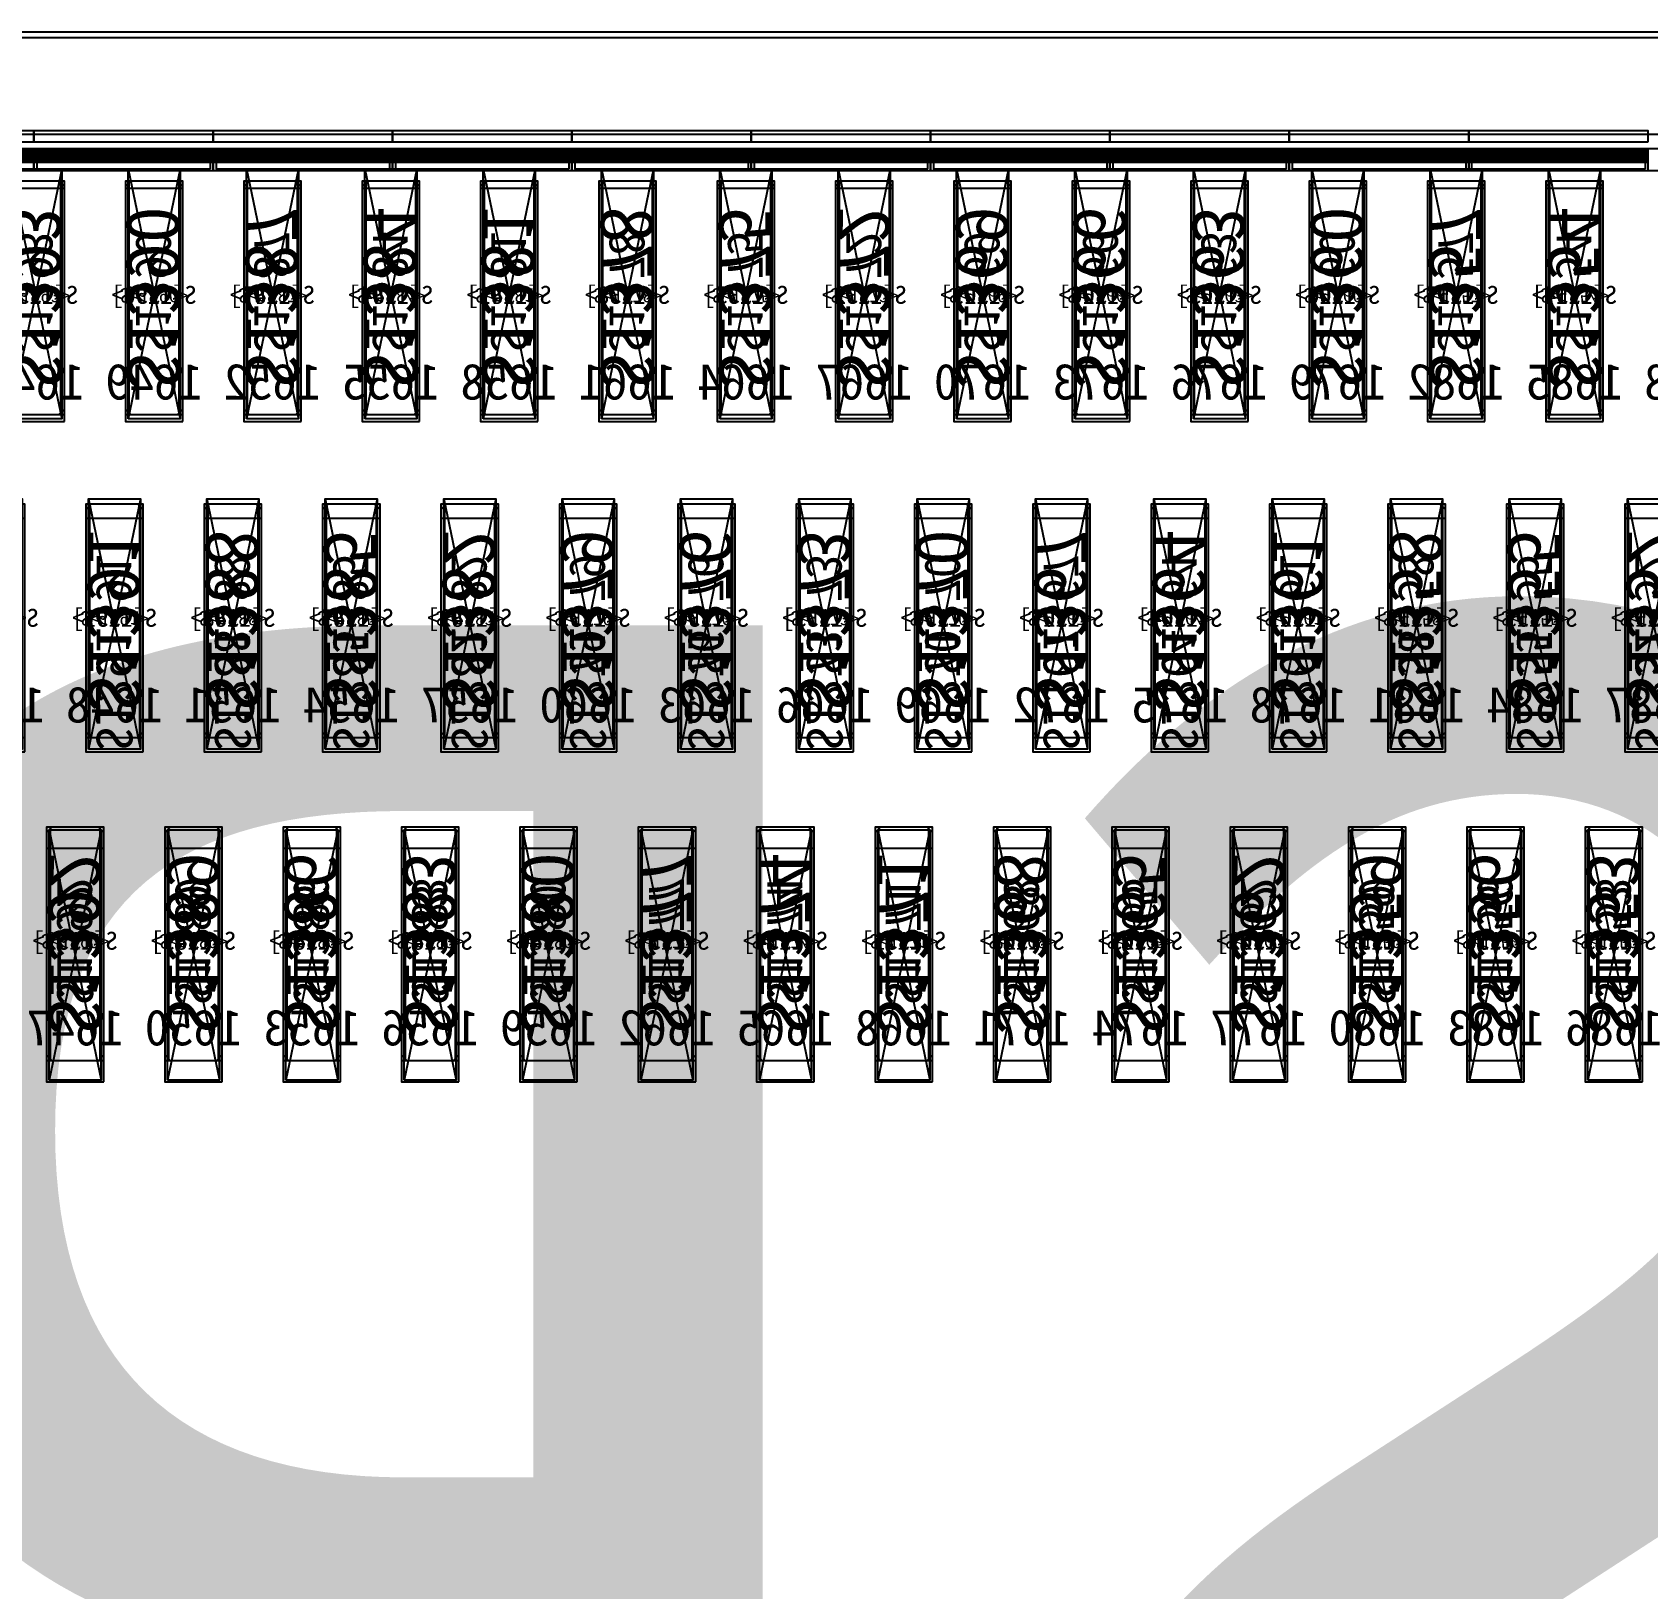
# Model space of a CAD drawing. Header units: millimetres. Extents: x 427 to 2444, y 137 to 817.
# Drawn here: x 1133.3964 to 1133.8467, y 301.2176 to 301.6514 of the extents above; entities that cross this region are included whole.
import ezdxf
from ezdxf.enums import TextEntityAlignment as Align

# ---------------------------------------------------------------- set-up
doc = ezdxf.new("R2010")
doc.units = ezdxf.units.MM
for name, color, linetype in [('L0', 211, 'Continuous'), ('L102', 91, 'Continuous'), ('L114', 213, 'Continuous'), ('L240', 60, 'Continuous'), ('L241', 200, 'Continuous'), ('L242', 51, 'Continuous'), ('L245', 53, 'Continuous'), ('L246', 93, 'Continuous'), ('L247', 13, 'Continuous'), ('L248', 171, 'Continuous'), ('L59', 140, 'Continuous'), ('L63', 4, 'Continuous'), ('L98', 150, 'Continuous')]:
    doc.layers.add(name, color=color, linetype=linetype)
doc.styles.add('txt', font='simhei.ttf')

# ---------------------------------------------------------------- blocks, each defined once
blk = doc.blocks.new('HX8394_F_PAD')
at = {"layer": 'L0'}
blk.add_lwpolyline([(-13.86, -0.4025), (-13.86, 0.4025), (13.86, 0.4025), (13.86, -0.4025), (-13.86, -0.4025)], close=True, dxfattribs=at)
at = {"layer": 'L241'}
blk.add_lwpolyline([(-13.9, -0.435), (-13.9, 0.435), (13.9, 0.435), (13.9, -0.435), (-13.9, -0.435)], close=True, dxfattribs=at)
at = {"layer": 'L242'}
for points in [[(1.814, 0.3285), (1.8125, 0.33), (1.8125, 0.392), (1.814, 0.3935), (1.827, 0.3935), (1.8285, 0.392), (1.8285, 0.33), (1.827, 0.3285), (1.814, 0.3285)], [(1.847, 0.3285), (1.8455, 0.33), (1.8455, 0.392), (1.847, 0.3935), (1.86, 0.3935), (1.8615, 0.392), (1.8615, 0.33), (1.86, 0.3285), (1.847, 0.3285)], [(1.88, 0.3285), (1.8785, 0.33), (1.8785, 0.392), (1.88, 0.3935), (1.893, 0.3935), (1.8945, 0.392), (1.8945, 0.33), (1.893, 0.3285), (1.88, 0.3285)], [(1.913, 0.3285), (1.9115, 0.33), (1.9115, 0.392), (1.913, 0.3935), (1.926, 0.3935), (1.9275, 0.392), (1.9275, 0.33), (1.926, 0.3285), (1.913, 0.3285)], [(1.946, 0.3285), (1.9445, 0.33), (1.9445, 0.392), (1.946, 0.3935), (1.959, 0.3935), (1.9605, 0.392), (1.9605, 0.33), (1.959, 0.3285), (1.946, 0.3285)], [(1.979, 0.3285), (1.9775, 0.33), (1.9775, 0.392), (1.979, 0.3935), (1.992, 0.3935), (1.9935, 0.392), (1.9935, 0.33), (1.992, 0.3285), (1.979, 0.3285)], [(2.012, 0.3285), (2.0105, 0.33), (2.0105, 0.392), (2.012, 0.3935), (2.025, 0.3935), (2.0265, 0.392), (2.0265, 0.33), (2.025, 0.3285), (2.012, 0.3285)], [(2.045, 0.3285), (2.0435, 0.33), (2.0435, 0.392), (2.045, 0.3935), (2.058, 0.3935), (2.0595, 0.392), (2.0595, 0.33), (2.058, 0.3285), (2.045, 0.3285)], [(2.078, 0.3285), (2.0765, 0.33), (2.0765, 0.392), (2.078, 0.3935), (2.091, 0.3935), (2.0925, 0.392), (2.0925, 0.33), (2.091, 0.3285), (2.078, 0.3285)], [(2.111, 0.3285), (2.1095, 0.33), (2.1095, 0.392), (2.111, 0.3935), (2.124, 0.3935), (2.1255, 0.392), (2.1255, 0.33), (2.124, 0.3285), (2.111, 0.3285)], [(2.144, 0.3285), (2.1425, 0.33), (2.1425, 0.392), (2.144, 0.3935), (2.157, 0.3935), (2.1585, 0.392), (2.1585, 0.33), (2.157, 0.3285), (2.144, 0.3285)], [(2.177, 0.3285), (2.1755, 0.33), (2.1755, 0.392), (2.177, 0.3935), (2.19, 0.3935), (2.1915, 0.392), (2.1915, 0.33), (2.19, 0.3285), (2.177, 0.3285)], [(2.21, 0.3285), (2.2085, 0.33), (2.2085, 0.392), (2.21, 0.3935), (2.223, 0.3935), (2.2245, 0.392), (2.2245, 0.33), (2.223, 0.3285), (2.21, 0.3285)], [(2.243, 0.3285), (2.2415, 0.33), (2.2415, 0.392), (2.243, 0.3935), (2.256, 0.3935), (2.2575, 0.392), (2.2575, 0.33), (2.256, 0.3285), (2.243, 0.3285)], [(1.792, 0.2385), (1.7905, 0.24), (1.7905, 0.302), (1.792, 0.3035), (1.805, 0.3035), (1.8065, 0.302), (1.8065, 0.24), (1.805, 0.2385), (1.792, 0.2385)], [(1.825, 0.2385), (1.8235, 0.24), (1.8235, 0.302), (1.825, 0.3035), (1.838, 0.3035), (1.8395, 0.302), (1.8395, 0.24), (1.838, 0.2385), (1.825, 0.2385)], [(1.858, 0.2385), (1.8565, 0.24), (1.8565, 0.302), (1.858, 0.3035), (1.871, 0.3035), (1.8725, 0.302), (1.8725, 0.24), (1.871, 0.2385), (1.858, 0.2385)], [(1.891, 0.2385), (1.8895, 0.24), (1.8895, 0.302), (1.891, 0.3035), (1.904, 0.3035), (1.9055, 0.302), (1.9055, 0.24), (1.904, 0.2385), (1.891, 0.2385)], [(1.924, 0.2385), (1.9225, 0.24), (1.9225, 0.302), (1.924, 0.3035), (1.937, 0.3035), (1.9385, 0.302), (1.9385, 0.24), (1.937, 0.2385), (1.924, 0.2385)], [(1.957, 0.2385), (1.9555, 0.24), (1.9555, 0.302), (1.957, 0.3035), (1.97, 0.3035), (1.9715, 0.302), (1.9715, 0.24), (1.97, 0.2385), (1.957, 0.2385)], [(1.99, 0.2385), (1.9885, 0.24), (1.9885, 0.302), (1.99, 0.3035), (2.003, 0.3035), (2.0045, 0.302), (2.0045, 0.24), (2.003, 0.2385), (1.99, 0.2385)], [(2.023, 0.2385), (2.0215, 0.24), (2.0215, 0.302), (2.023, 0.3035), (2.036, 0.3035), (2.0375, 0.302), (2.0375, 0.24), (2.036, 0.2385), (2.023, 0.2385)], [(2.056, 0.2385), (2.0545, 0.24), (2.0545, 0.302), (2.056, 0.3035), (2.069, 0.3035), (2.0705, 0.302), (2.0705, 0.24), (2.069, 0.2385), (2.056, 0.2385)], [(2.089, 0.2385), (2.0875, 0.24), (2.0875, 0.302), (2.089, 0.3035), (2.102, 0.3035), (2.1035, 0.302), (2.1035, 0.24), (2.102, 0.2385), (2.089, 0.2385)], [(2.122, 0.2385), (2.1205, 0.24), (2.1205, 0.302), (2.122, 0.3035), (2.135, 0.3035), (2.1365, 0.302), (2.1365, 0.24), (2.135, 0.2385), (2.122, 0.2385)], [(2.155, 0.2385), (2.1535, 0.24), (2.1535, 0.302), (2.155, 0.3035), (2.168, 0.3035), (2.1695, 0.302), (2.1695, 0.24), (2.168, 0.2385), (2.155, 0.2385)], [(2.188, 0.2385), (2.1865, 0.24), (2.1865, 0.302), (2.188, 0.3035), (2.201, 0.3035), (2.2025, 0.302), (2.2025, 0.24), (2.201, 0.2385), (2.188, 0.2385)], [(2.221, 0.2385), (2.2195, 0.24), (2.2195, 0.302), (2.221, 0.3035), (2.234, 0.3035), (2.2355, 0.302), (2.2355, 0.24), (2.234, 0.2385), (2.221, 0.2385)], [(1.803, 0.1485), (1.8015, 0.15), (1.8015, 0.212), (1.803, 0.2135), (1.816, 0.2135), (1.8175, 0.212), (1.8175, 0.15), (1.816, 0.1485), (1.803, 0.1485)], [(1.836, 0.1485), (1.8345, 0.15), (1.8345, 0.212), (1.836, 0.2135), (1.849, 0.2135), (1.8505, 0.212), (1.8505, 0.15), (1.849, 0.1485), (1.836, 0.1485)], [(1.869, 0.1485), (1.8675, 0.15), (1.8675, 0.212), (1.869, 0.2135), (1.882, 0.2135), (1.8835, 0.212), (1.8835, 0.15), (1.882, 0.1485), (1.869, 0.1485)], [(1.902, 0.1485), (1.9005, 0.15), (1.9005, 0.212), (1.902, 0.2135), (1.915, 0.2135), (1.9165, 0.212), (1.9165, 0.15), (1.915, 0.1485), (1.902, 0.1485)], [(1.935, 0.1485), (1.9335, 0.15), (1.9335, 0.212), (1.935, 0.2135), (1.948, 0.2135), (1.9495, 0.212), (1.9495, 0.15), (1.948, 0.1485), (1.935, 0.1485)], [(1.968, 0.1485), (1.9665, 0.15), (1.9665, 0.212), (1.968, 0.2135), (1.981, 0.2135), (1.9825, 0.212), (1.9825, 0.15), (1.981, 0.1485), (1.968, 0.1485)], [(2.001, 0.1485), (1.9995, 0.15), (1.9995, 0.212), (2.001, 0.2135), (2.014, 0.2135), (2.0155, 0.212), (2.0155, 0.15), (2.014, 0.1485), (2.001, 0.1485)], [(2.034, 0.1485), (2.0325, 0.15), (2.0325, 0.212), (2.034, 0.2135), (2.047, 0.2135), (2.0485, 0.212), (2.0485, 0.15), (2.047, 0.1485), (2.034, 0.1485)], [(2.067, 0.1485), (2.0655, 0.15), (2.0655, 0.212), (2.067, 0.2135), (2.08, 0.2135), (2.0815, 0.212), (2.0815, 0.15), (2.08, 0.1485), (2.067, 0.1485)], [(2.1, 0.1485), (2.0985, 0.15), (2.0985, 0.212), (2.1, 0.2135), (2.113, 0.2135), (2.1145, 0.212), (2.1145, 0.15), (2.113, 0.1485), (2.1, 0.1485)], [(2.133, 0.1485), (2.1315, 0.15), (2.1315, 0.212), (2.133, 0.2135), (2.146, 0.2135), (2.1475, 0.212), (2.1475, 0.15), (2.146, 0.1485), (2.133, 0.1485)], [(2.166, 0.1485), (2.1645, 0.15), (2.1645, 0.212), (2.166, 0.2135), (2.179, 0.2135), (2.1805, 0.212), (2.1805, 0.15), (2.179, 0.1485), (2.166, 0.1485)], [(2.199, 0.1485), (2.1975, 0.15), (2.1975, 0.212), (2.199, 0.2135), (2.212, 0.2135), (2.2135, 0.212), (2.2135, 0.15), (2.212, 0.1485), (2.199, 0.1485)], [(2.232, 0.1485), (2.2305, 0.15), (2.2305, 0.212), (2.232, 0.2135), (2.245, 0.2135), (2.2465, 0.212), (2.2465, 0.15), (2.245, 0.1485), (2.232, 0.1485)]]:
    blk.add_lwpolyline(points, close=True, dxfattribs=at)
at = {"layer": 'L247', "style": 'txt'}
for s, p in [('S1354', (1.8205, 0.362666)), ('S1357', (1.8535, 0.362666)), ('S1360', (1.8865, 0.362666)), ('S1363', (1.9195, 0.362666)), ('S1366', (1.9525, 0.362666)), ('S1369', (1.9855, 0.362666)), ('S1372', (2.0185, 0.362666)), ('S1375', (2.0515, 0.362666)), ('S1378', (2.0845, 0.362666)), ('S1381', (2.1175, 0.362666)), ('S1384', (2.1505, 0.362666)), ('S1387', (2.1835, 0.362666)), ('S1390', (2.2165, 0.362666)), ('S1393', (2.2495, 0.362666)), ('S1352', (1.7985, 0.272666)), ('S1355', (1.8315, 0.272666)), ('S1358', (1.8645, 0.272666)), ('S1361', (1.8975, 0.272666)), ('S1364', (1.9305, 0.272666)), ('S1367', (1.9635, 0.272666)), ('S1370', (1.9965, 0.272666)), ('S1373', (2.0295, 0.272666)), ('S1376', (2.0625, 0.272666)), ('S1379', (2.0955, 0.272666)), ('S1382', (2.1285, 0.272666)), ('S1385', (2.1615, 0.272666)), ('S1388', (2.1945, 0.272666)), ('S1391', (2.2275, 0.272666)), ('S1353', (1.8095, 0.182666)), ('S1356', (1.8425, 0.182666)), ('S1359', (1.8755, 0.182666)), ('S1362', (1.9085, 0.182666)), ('S1365', (1.9415, 0.182666)), ('S1368', (1.9745, 0.182666)), ('S1371', (2.0075, 0.182666)), ('S1374', (2.0405, 0.182666)), ('S1377', (2.0735, 0.182666)), ('S1380', (2.1065, 0.182666)), ('S1383', (2.1395, 0.182666)), ('S1386', (2.1725, 0.182666)), ('S1389', (2.2055, 0.182666)), ('S1392', (2.2385, 0.182666))]:
    blk.add_text(s, height=0.01, rotation=90, dxfattribs=at).set_placement(p, align=Align.MIDDLE_CENTER)
at = {"layer": 'L248', "style": 'txt'}
blk.add_text('27800x870(include SR&SL)', height=0.5, dxfattribs=at).set_placement((-0.381772, 0.019694), align=Align.MIDDLE_CENTER)
blk = doc.blocks.new('NTBUMP_65X16')
at = {"layer": 'L242'}
blk.add_lwpolyline([(-0.008, -0.0325), (-0.008, 0.0325), (0.008, 0.0325), (0.008, -0.0325), (-0.008, -0.0325)], close=True, dxfattribs=at)
blk = doc.blocks.new('ILI9881C_AA_NTBUMP_PM_875UM')
at = {"layer": 'L241'}
blk.add_lwpolyline([(-13.92, -0.4375), (-13.92, 0.4375), (13.92, 0.4375), (13.92, -0.4375), (-13.92, -0.4375)], close=True, dxfattribs=at)
at = {"rotation": 180}
for p in [(1.8205, 0.365), (1.8535, 0.365), (1.8865, 0.365), (1.9195, 0.365), (1.9525, 0.365), (1.9855, 0.365), (2.0185, 0.365), (2.0515, 0.365), (2.0845, 0.365), (2.1175, 0.365), (2.1505, 0.365), (2.1835, 0.365), (2.2165, 0.365), (2.2495, 0.365), (1.7985, 0.275), (1.8315, 0.275), (1.8645, 0.275), (1.8975, 0.275), (1.9305, 0.275), (1.9635, 0.275), (1.9965, 0.275), (2.0295, 0.275), (2.0625, 0.275), (2.0955, 0.275), (2.1285, 0.275), (2.1615, 0.275), (2.1945, 0.275), (2.2275, 0.275), (1.8095, 0.185), (1.8425, 0.185), (1.8755, 0.185), (1.9085, 0.185), (1.9415, 0.185), (1.9745, 0.185), (2.0075, 0.185), (2.0405, 0.185), (2.0735, 0.185), (2.1065, 0.185), (2.1395, 0.185), (2.1725, 0.185), (2.2055, 0.185), (2.2385, 0.185)]:
    blk.add_blockref('NTBUMP_65X16', p, dxfattribs=at)
at = {"layer": 'L246', "style": 'txt'}
for s, p in [('S1354', (1.8205, 0.365)), ('S1357', (1.8535, 0.365)), ('S1360', (1.8865, 0.365)), ('S1363', (1.9195, 0.365)), ('S1366', (1.9525, 0.365)), ('S1369', (1.9855, 0.365)), ('S1372', (2.0185, 0.365)), ('S1375', (2.0515, 0.365)), ('S1378', (2.0845, 0.365)), ('S1381', (2.1175, 0.365)), ('S1384', (2.1505, 0.365)), ('S1387', (2.1835, 0.365)), ('S1390', (2.2165, 0.365)), ('S1393', (2.2495, 0.365)), ('S1352', (1.7985, 0.275)), ('S1355', (1.8315, 0.275)), ('S1358', (1.8645, 0.275)), ('S1361', (1.8975, 0.275)), ('S1364', (1.9305, 0.275)), ('S1367', (1.9635, 0.275)), ('S1370', (1.9965, 0.275)), ('S1373', (2.0295, 0.275)), ('S1376', (2.0625, 0.275)), ('S1379', (2.0955, 0.275)), ('S1382', (2.1285, 0.275)), ('S1385', (2.1615, 0.275)), ('S1388', (2.1945, 0.275)), ('S1391', (2.2275, 0.275)), ('S1353', (1.8095, 0.185)), ('S1356', (1.8425, 0.185)), ('S1359', (1.8755, 0.185)), ('S1362', (1.9085, 0.185)), ('S1365', (1.9415, 0.185)), ('S1368', (1.9745, 0.185)), ('S1371', (2.0075, 0.185)), ('S1374', (2.0405, 0.185)), ('S1377', (2.0735, 0.185)), ('S1380', (2.1065, 0.185)), ('S1383', (2.1395, 0.185)), ('S1386', (2.1725, 0.185)), ('S1389', (2.2055, 0.185)), ('S1392', (2.2385, 0.185))]:
    blk.add_text(s, height=0.015, rotation=90, dxfattribs=at).set_placement(p, align=Align.MIDDLE_CENTER)
for s, p in [('1688', (1.7875, 0.341666)), ('1685', (1.8205, 0.341666)), ('1682', (1.8535, 0.341666)), ('1679', (1.8865, 0.341666)), ('1676', (1.9195, 0.341666)), ('1673', (1.9525, 0.341666)), ('1670', (1.9855, 0.341666)), ('1667', (2.0185, 0.341666)), ('1664', (2.0515, 0.341666)), ('1661', (2.0845, 0.341666)), ('1658', (2.1175, 0.341666)), ('1655', (2.1505, 0.341666)), ('1652', (2.1835, 0.341666)), ('1649', (2.2165, 0.341666)), ('1646', (2.2495, 0.341666)), ('1687', (1.7985, 0.251666)), ('1684', (1.8315, 0.251666)), ('1681', (1.8645, 0.251666)), ('1678', (1.8975, 0.251666)), ('1675', (1.9305, 0.251666)), ('1672', (1.9635, 0.251666)), ('1669', (1.9965, 0.251666)), ('1666', (2.0295, 0.251666)), ('1663', (2.0625, 0.251666)), ('1660', (2.0955, 0.251666)), ('1657', (2.1285, 0.251666)), ('1654', (2.1615, 0.251666)), ('1651', (2.1945, 0.251666)), ('1648', (2.2275, 0.251666)), ('1645', (2.2605, 0.251666)), ('1686', (1.8095, 0.161666)), ('1683', (1.8425, 0.161666)), ('1680', (1.8755, 0.161666)), ('1677', (1.9085, 0.161666)), ('1674', (1.9415, 0.161666)), ('1671', (1.9745, 0.161666)), ('1668', (2.0075, 0.161666)), ('1665', (2.0405, 0.161666)), ('1662', (2.0735, 0.161666)), ('1659', (2.1065, 0.161666)), ('1656', (2.1395, 0.161666)), ('1653', (2.1725, 0.161666)), ('1650', (2.2055, 0.161666)), ('1647', (2.2385, 0.161666))]:
    blk.add_text(s, height=0.01, dxfattribs=at).set_placement(p, align=Align.MIDDLE_CENTER)
blk = doc.blocks.new('OUT_3BUMP')
at = {"layer": 'L242'}
for points in [[(0, 0.206), (0, 0.271), (0.016, 0.271), (0.016, 0.206), (0, 0.206)], [(0.011, 0.116), (0.011, 0.181), (0.027, 0.181), (0.027, 0.116), (0.011, 0.116)], [(0.022, 0.026), (0.022, 0.091), (0.038, 0.091), (0.038, 0.026), (0.022, 0.026)]]:
    blk.add_lwpolyline(points, close=True, dxfattribs=at)
blk = doc.blocks.new('JD9365Z_PAD_20170829_Y880')
at = {"layer": 'L241'}
blk.add_lwpolyline([(-13.95, -0.41), (-13.95, 0.41), (13.95, 0.41), (13.95, -0.41), (-13.95, -0.41)], close=True, dxfattribs=at)
at = {"row_count": 1, "column_count": 372, "row_spacing": 0.245, "column_spacing": 0.033}
blk.add_blockref('OUT_3BUMP', (1.3835, 0.13), dxfattribs=at)
at = {"layer": 'L240', "style": 'txt'}
for s, p in [('S[1114]', (1.8205, 0.369333)), ('S[1117]', (1.8535, 0.369333)), ('S[1120]', (1.8865, 0.369333)), ('S[1123]', (1.9195, 0.369333)), ('S[1126]', (1.9525, 0.369333)), ('S[1129]', (1.9855, 0.369333)), ('S[1132]', (2.0185, 0.369333)), ('S[1135]', (2.0515, 0.369333)), ('S[1138]', (2.0845, 0.369333)), ('S[1141]', (2.1175, 0.369333)), ('S[1144]', (2.1505, 0.369333)), ('S[1147]', (2.1835, 0.369333)), ('S[1150]', (2.2165, 0.369333)), ('S[1153]', (2.2495, 0.369333)), ('S[1112]', (1.7985, 0.279333)), ('S[1115]', (1.8315, 0.279333)), ('S[1118]', (1.8645, 0.279333)), ('S[1121]', (1.8975, 0.279333)), ('S[1124]', (1.9305, 0.279333)), ('S[1127]', (1.9635, 0.279333)), ('S[1130]', (1.9965, 0.279333)), ('S[1133]', (2.0295, 0.279333)), ('S[1136]', (2.0625, 0.279333)), ('S[1139]', (2.0955, 0.279333)), ('S[1142]', (2.1285, 0.279333)), ('S[1145]', (2.1615, 0.279333)), ('S[1148]', (2.1945, 0.279333)), ('S[1151]', (2.2275, 0.279333)), ('S[1154]', (2.2605, 0.279333)), ('S[1113]', (1.8095, 0.189333)), ('S[1116]', (1.8425, 0.189333)), ('S[1119]', (1.8755, 0.189333)), ('S[1122]', (1.9085, 0.189333)), ('S[1125]', (1.9415, 0.189333)), ('S[1128]', (1.9745, 0.189333)), ('S[1131]', (2.0075, 0.189333)), ('S[1134]', (2.0405, 0.189333)), ('S[1137]', (2.0735, 0.189333)), ('S[1140]', (2.1065, 0.189333)), ('S[1143]', (2.1395, 0.189333)), ('S[1146]', (2.1725, 0.189333)), ('S[1149]', (2.2055, 0.189333)), ('S[1152]', (2.2385, 0.189333))]:
    blk.add_text(s, height=0.005, dxfattribs=at).set_placement(p, align=Align.MIDDLE_CENTER)
blk = doc.blocks.new('NV3052C3P_BUMP_ORI_20190911')
at = {"layer": 'L241'}
blk.add_lwpolyline([(-13.8, -0.398), (-13.8, 0.398), (13.8, 0.398), (13.8, -0.398), (-13.8, -0.398)], close=True, dxfattribs=at)
at = {"layer": 'L242'}
for points in [[(1.8125, 0.32), (1.8125, 0.385), (1.8285, 0.385), (1.8285, 0.32), (1.8125, 0.32)], [(1.8455, 0.32), (1.8455, 0.385), (1.8615, 0.385), (1.8615, 0.32), (1.8455, 0.32)], [(1.8785, 0.32), (1.8785, 0.385), (1.8945, 0.385), (1.8945, 0.32), (1.8785, 0.32)], [(1.9115, 0.32), (1.9115, 0.385), (1.9275, 0.385), (1.9275, 0.32), (1.9115, 0.32)], [(1.9445, 0.32), (1.9445, 0.385), (1.9605, 0.385), (1.9605, 0.32), (1.9445, 0.32)], [(1.9775, 0.32), (1.9775, 0.385), (1.9935, 0.385), (1.9935, 0.32), (1.9775, 0.32)], [(2.0105, 0.32), (2.0105, 0.385), (2.0265, 0.385), (2.0265, 0.32), (2.0105, 0.32)], [(2.0435, 0.32), (2.0435, 0.385), (2.0595, 0.385), (2.0595, 0.32), (2.0435, 0.32)], [(2.0765, 0.32), (2.0765, 0.385), (2.0925, 0.385), (2.0925, 0.32), (2.0765, 0.32)], [(2.1095, 0.32), (2.1095, 0.385), (2.1255, 0.385), (2.1255, 0.32), (2.1095, 0.32)], [(2.1425, 0.32), (2.1425, 0.385), (2.1585, 0.385), (2.1585, 0.32), (2.1425, 0.32)], [(2.1755, 0.32), (2.1755, 0.385), (2.1915, 0.385), (2.1915, 0.32), (2.1755, 0.32)], [(2.2085, 0.32), (2.2085, 0.385), (2.2245, 0.385), (2.2245, 0.32), (2.2085, 0.32)], [(2.2415, 0.32), (2.2415, 0.385), (2.2575, 0.385), (2.2575, 0.32), (2.2415, 0.32)], [(1.7905, 0.23), (1.7905, 0.295), (1.8065, 0.295), (1.8065, 0.23), (1.7905, 0.23)], [(1.8235, 0.23), (1.8235, 0.295), (1.8395, 0.295), (1.8395, 0.23), (1.8235, 0.23)], [(1.8565, 0.23), (1.8565, 0.295), (1.8725, 0.295), (1.8725, 0.23), (1.8565, 0.23)], [(1.8895, 0.23), (1.8895, 0.295), (1.9055, 0.295), (1.9055, 0.23), (1.8895, 0.23)], [(1.9225, 0.23), (1.9225, 0.295), (1.9385, 0.295), (1.9385, 0.23), (1.9225, 0.23)], [(1.9555, 0.23), (1.9555, 0.295), (1.9715, 0.295), (1.9715, 0.23), (1.9555, 0.23)], [(1.9885, 0.23), (1.9885, 0.295), (2.0045, 0.295), (2.0045, 0.23), (1.9885, 0.23)], [(2.0215, 0.23), (2.0215, 0.295), (2.0375, 0.295), (2.0375, 0.23), (2.0215, 0.23)], [(2.0545, 0.23), (2.0545, 0.295), (2.0705, 0.295), (2.0705, 0.23), (2.0545, 0.23)], [(2.0875, 0.23), (2.0875, 0.295), (2.1035, 0.295), (2.1035, 0.23), (2.0875, 0.23)], [(2.1205, 0.23), (2.1205, 0.295), (2.1365, 0.295), (2.1365, 0.23), (2.1205, 0.23)], [(2.1535, 0.23), (2.1535, 0.295), (2.1695, 0.295), (2.1695, 0.23), (2.1535, 0.23)], [(2.1865, 0.23), (2.1865, 0.295), (2.2025, 0.295), (2.2025, 0.23), (2.1865, 0.23)], [(2.2195, 0.23), (2.2195, 0.295), (2.2355, 0.295), (2.2355, 0.23), (2.2195, 0.23)], [(1.8015, 0.14), (1.8015, 0.205), (1.8175, 0.205), (1.8175, 0.14), (1.8015, 0.14)], [(1.8345, 0.14), (1.8345, 0.205), (1.8505, 0.205), (1.8505, 0.14), (1.8345, 0.14)], [(1.8675, 0.14), (1.8675, 0.205), (1.8835, 0.205), (1.8835, 0.14), (1.8675, 0.14)], [(1.9005, 0.14), (1.9005, 0.205), (1.9165, 0.205), (1.9165, 0.14), (1.9005, 0.14)], [(1.9335, 0.14), (1.9335, 0.205), (1.9495, 0.205), (1.9495, 0.14), (1.9335, 0.14)], [(1.9665, 0.14), (1.9665, 0.205), (1.9825, 0.205), (1.9825, 0.14), (1.9665, 0.14)], [(1.9995, 0.14), (1.9995, 0.205), (2.0155, 0.205), (2.0155, 0.14), (1.9995, 0.14)], [(2.0325, 0.14), (2.0325, 0.205), (2.0485, 0.205), (2.0485, 0.14), (2.0325, 0.14)], [(2.0655, 0.14), (2.0655, 0.205), (2.0815, 0.205), (2.0815, 0.14), (2.0655, 0.14)], [(2.0985, 0.14), (2.0985, 0.205), (2.1145, 0.205), (2.1145, 0.14), (2.0985, 0.14)], [(2.1315, 0.14), (2.1315, 0.205), (2.1475, 0.205), (2.1475, 0.14), (2.1315, 0.14)], [(2.1645, 0.14), (2.1645, 0.205), (2.1805, 0.205), (2.1805, 0.14), (2.1645, 0.14)], [(2.1975, 0.14), (2.1975, 0.205), (2.2135, 0.205), (2.2135, 0.14), (2.1975, 0.14)], [(2.2305, 0.14), (2.2305, 0.205), (2.2465, 0.205), (2.2465, 0.14), (2.2305, 0.14)]]:
    blk.add_lwpolyline(points, close=True, dxfattribs=at)
at = {"layer": 'L245', "style": 'txt'}
for s, p in [('S<1354>', (1.820473, 0.353333)), ('S<1357>', (1.853473, 0.353333)), ('S<1360>', (1.886473, 0.353333)), ('S<1363>', (1.919473, 0.353333)), ('S<1366>', (1.952473, 0.353333)), ('S<1369>', (1.985473, 0.353333)), ('S<1372>', (2.018473, 0.353333)), ('S<1375>', (2.051473, 0.353333)), ('S<1378>', (2.084473, 0.353333)), ('S<1381>', (2.117473, 0.353333)), ('S<1384>', (2.150473, 0.353333)), ('S<1387>', (2.183473, 0.353333)), ('S<1390>', (2.216473, 0.353333)), ('S<1393>', (2.249473, 0.353333)), ('S<1352>', (1.798473, 0.263333)), ('S<1355>', (1.831473, 0.263333)), ('S<1358>', (1.864473, 0.263333)), ('S<1361>', (1.897473, 0.263333)), ('S<1364>', (1.930473, 0.263333)), ('S<1367>', (1.963473, 0.263333)), ('S<1370>', (1.996473, 0.263333)), ('S<1373>', (2.029473, 0.263333)), ('S<1376>', (2.062473, 0.263333)), ('S<1379>', (2.095473, 0.263333)), ('S<1382>', (2.128473, 0.263333)), ('S<1385>', (2.161473, 0.263333)), ('S<1388>', (2.194473, 0.263333)), ('S<1391>', (2.227473, 0.263333)), ('S<1394>', (2.260473, 0.263333)), ('S<1353>', (1.809473, 0.173333)), ('S<1356>', (1.842473, 0.173333)), ('S<1359>', (1.875473, 0.173333)), ('S<1362>', (1.908473, 0.173333)), ('S<1365>', (1.941473, 0.173333)), ('S<1368>', (1.974473, 0.173333)), ('S<1371>', (2.007473, 0.173333)), ('S<1374>', (2.040473, 0.173333)), ('S<1377>', (2.073473, 0.173333)), ('S<1380>', (2.106473, 0.173333)), ('S<1383>', (2.139473, 0.173333)), ('S<1386>', (2.172473, 0.173333)), ('S<1389>', (2.205473, 0.173333)), ('S<1392>', (2.238473, 0.173333))]:
    blk.add_text(s, height=0.005, dxfattribs=at).set_placement(p, align=Align.MIDDLE_CENTER)
blk = doc.blocks.new('BUMP_14_65')
at = {"layer": 'L242'}
blk.add_lwpolyline([(-0.007, -0.022), (-0.007, 0.043), (0.007, 0.043), (0.007, -0.022), (-0.007, -0.022)], close=True, dxfattribs=at)
blk = doc.blocks.new('FL11283_A_OTHER')
at = {"layer": 'L102'}
blk.add_lwpolyline([(0, 0), (0, 0.41), (13.86, 0.41), (13.86, 0), (0, 0)], close=True, dxfattribs=at)
at = {"layer": 'L241'}
blk.add_lwpolyline([(-13.86, -0.41), (-13.86, 0.41), (13.86, 0.41), (13.86, 0.404), (-13.854, 0.404), (-13.854, -0.404), (13.854, -0.404), (13.854, 0.404), (13.86, 0.404), (13.86, -0.41), (-13.86, -0.41)], close=True, dxfattribs=at)
at = {"layer": 'L59'}
blk.add_lwpolyline([(-13.86, -0.41), (-13.86, 0.41), (13.86, 0.41), (13.86, -0.41), (-13.86, -0.41)], close=True, dxfattribs=at)
for p in [(1.8205, 0.358), (1.8535, 0.358), (1.8865, 0.358), (1.9195, 0.358), (1.9525, 0.358), (1.9855, 0.358), (2.0185, 0.358), (2.0515, 0.358), (2.0845, 0.358), (2.1175, 0.358), (2.1505, 0.358), (2.1835, 0.358), (2.2165, 0.358), (2.2495, 0.358), (1.7985, 0.268), (1.8315, 0.268), (1.8645, 0.268), (1.8975, 0.268), (1.9305, 0.268), (1.9635, 0.268), (1.9965, 0.268), (2.0295, 0.268), (2.0625, 0.268), (2.0955, 0.268), (2.1285, 0.268), (2.1615, 0.268), (2.1945, 0.268), (2.2275, 0.268), (1.8095, 0.178), (1.8425, 0.178), (1.8755, 0.178), (1.9085, 0.178), (1.9415, 0.178), (1.9745, 0.178), (2.0075, 0.178), (2.0405, 0.178), (2.0735, 0.178), (2.1065, 0.178), (2.1395, 0.178), (2.1725, 0.178), (2.2055, 0.178), (2.2385, 0.178)]:
    blk.add_blockref('BUMP_14_65', p)
at = {"layer": 'L102', "style": 'txt'}
for s, p in [('S1354', (1.8205, 0.370166)), ('S1357', (1.8535, 0.370166)), ('S1360', (1.8865, 0.370166)), ('S1363', (1.9195, 0.370166)), ('S1366', (1.9525, 0.370166)), ('S1369', (1.9855, 0.370166)), ('S1372', (2.0185, 0.370166)), ('S1375', (2.0515, 0.370166)), ('S1378', (2.0845, 0.370166)), ('S1381', (2.1175, 0.370166)), ('S1384', (2.1505, 0.370166)), ('S1387', (2.1835, 0.370166)), ('S1390', (2.2165, 0.370166)), ('S1393', (2.2495, 0.370166)), ('S1352', (1.7985, 0.259166)), ('S1355', (1.8315, 0.259166)), ('S1358', (1.8645, 0.259166)), ('S1361', (1.8975, 0.259166)), ('S1364', (1.9305, 0.259166)), ('S1367', (1.9635, 0.259166)), ('S1370', (1.9965, 0.259166)), ('S1373', (2.0295, 0.259166)), ('S1376', (2.0625, 0.259166)), ('S1379', (2.0955, 0.259166)), ('S1382', (2.1285, 0.259166)), ('S1385', (2.1615, 0.259166)), ('S1388', (2.1945, 0.259166)), ('S1391', (2.2275, 0.259166)), ('S1353', (1.8095, 0.188166)), ('S1356', (1.8425, 0.188166)), ('S1359', (1.8755, 0.188166)), ('S1362', (1.9085, 0.188166)), ('S1365', (1.9415, 0.188166)), ('S1368', (1.9745, 0.188166)), ('S1371', (2.0075, 0.188166)), ('S1374', (2.0405, 0.188166)), ('S1377', (2.0735, 0.188166)), ('S1380', (2.1065, 0.188166)), ('S1383', (2.1395, 0.188166)), ('S1386', (2.1725, 0.188166)), ('S1389', (2.2055, 0.188166)), ('S1392', (2.2385, 0.188166))]:
    blk.add_text(s, height=0.01, rotation=90, dxfattribs=at).set_placement(p, align=Align.MIDDLE_CENTER)
blk = doc.blocks.new('GC9702_LCDPAD_BUMP')
at = {"layer": 'L242'}
blk.add_lwpolyline([(-0.008, -0.0325), (-0.008, 0.0325), (0.008, 0.0325), (0.008, -0.0325), (-0.008, -0.0325)], close=True, dxfattribs=at)
blk = doc.blocks.new('GC9702_BUMP_NOCOMPENSATION')
at = {"layer": 'L114', "const_width": 0.004}
for points in [[(1.8, 0.378), (1.85, 0.378)], [(1.8, 0.378), (1.85, 0.378)], [(1.8, 0.378), (1.85, 0.378)], [(1.8, 0.378), (1.85, 0.378)], [(1.85, 0.378), (1.9, 0.378)], [(1.85, 0.378), (1.9, 0.378)], [(1.85, 0.378), (1.9, 0.378)], [(1.85, 0.378), (1.9, 0.378)], [(1.9, 0.378), (1.95, 0.378)], [(1.9, 0.378), (1.95, 0.378)], [(1.9, 0.378), (1.95, 0.378)], [(1.9, 0.378), (1.95, 0.378)], [(1.95, 0.378), (2, 0.378)], [(1.95, 0.378), (2, 0.378)], [(1.95, 0.378), (2, 0.378)], [(1.95, 0.378), (2, 0.378)], [(2, 0.378), (2.05, 0.378)], [(2, 0.378), (2.05, 0.378)], [(2, 0.378), (2.05, 0.378)], [(2, 0.378), (2.05, 0.378)], [(2.05, 0.378), (2.1, 0.378)], [(2.05, 0.378), (2.1, 0.378)], [(2.05, 0.378), (2.1, 0.378)], [(2.05, 0.378), (2.1, 0.378)], [(2.1, 0.378), (2.15, 0.378)], [(2.1, 0.378), (2.15, 0.378)], [(2.1, 0.378), (2.15, 0.378)], [(2.1, 0.378), (2.15, 0.378)], [(2.15, 0.378), (2.2, 0.378)], [(2.15, 0.378), (2.2, 0.378)], [(2.15, 0.378), (2.2, 0.378)], [(2.15, 0.378), (2.2, 0.378)], [(2.2, 0.378), (2.25, 0.378)], [(2.2, 0.378), (2.25, 0.378)], [(2.2, 0.378), (2.25, 0.378)], [(2.2, 0.378), (2.25, 0.378)], [(2.25, 0.378), (2.3, 0.378)], [(2.25, 0.378), (2.3, 0.378)], [(2.25, 0.378), (2.3, 0.378)], [(2.25, 0.378), (2.3, 0.378)]]:
    blk.add_lwpolyline(points, dxfattribs=at)
at = {"layer": 'L114'}
for points in [[(1.8, 0.374), (1.8, 0.38), (1.85, 0.38), (1.85, 0.374), (1.8, 0.374)], [(1.8, 0.374), (1.8, 0.38), (1.85, 0.38), (1.85, 0.374), (1.8, 0.374)], [(1.80074, 0.37443), (1.80074, 0.379), (1.84918, 0.379), (1.84918, 0.37443), (1.80074, 0.37443)], [(1.80074, 0.37443), (1.80074, 0.379), (1.84918, 0.379), (1.84918, 0.37443), (1.80074, 0.37443)], [(1.85, 0.374), (1.85, 0.38), (1.9, 0.38), (1.9, 0.374), (1.85, 0.374)], [(1.85, 0.374), (1.85, 0.38), (1.9, 0.38), (1.9, 0.374), (1.85, 0.374)], [(1.85074, 0.37443), (1.85074, 0.379), (1.89918, 0.379), (1.89918, 0.37443), (1.85074, 0.37443)], [(1.85074, 0.37443), (1.85074, 0.379), (1.89918, 0.379), (1.89918, 0.37443), (1.85074, 0.37443)], [(1.9, 0.374), (1.9, 0.38), (1.95, 0.38), (1.95, 0.374), (1.9, 0.374)], [(1.9, 0.374), (1.9, 0.38), (1.95, 0.38), (1.95, 0.374), (1.9, 0.374)], [(1.90074, 0.37443), (1.90074, 0.379), (1.94918, 0.379), (1.94918, 0.37443), (1.90074, 0.37443)], [(1.90074, 0.37443), (1.90074, 0.379), (1.94918, 0.379), (1.94918, 0.37443), (1.90074, 0.37443)], [(1.95, 0.374), (1.95, 0.38), (2, 0.38), (2, 0.374), (1.95, 0.374)], [(1.95, 0.374), (1.95, 0.38), (2, 0.38), (2, 0.374), (1.95, 0.374)], [(1.95074, 0.37443), (1.95074, 0.379), (1.99918, 0.379), (1.99918, 0.37443), (1.95074, 0.37443)], [(1.95074, 0.37443), (1.95074, 0.379), (1.99918, 0.379), (1.99918, 0.37443), (1.95074, 0.37443)], [(2, 0.374), (2, 0.38), (2.05, 0.38), (2.05, 0.374), (2, 0.374)], [(2, 0.374), (2, 0.38), (2.05, 0.38), (2.05, 0.374), (2, 0.374)], [(2.00074, 0.37443), (2.00074, 0.379), (2.04918, 0.379), (2.04918, 0.37443), (2.00074, 0.37443)], [(2.00074, 0.37443), (2.00074, 0.379), (2.04918, 0.379), (2.04918, 0.37443), (2.00074, 0.37443)], [(2.05, 0.374), (2.05, 0.38), (2.1, 0.38), (2.1, 0.374), (2.05, 0.374)], [(2.05, 0.374), (2.05, 0.38), (2.1, 0.38), (2.1, 0.374), (2.05, 0.374)], [(2.05074, 0.37443), (2.05074, 0.379), (2.09918, 0.379), (2.09918, 0.37443), (2.05074, 0.37443)], [(2.05074, 0.37443), (2.05074, 0.379), (2.09918, 0.379), (2.09918, 0.37443), (2.05074, 0.37443)], [(2.1, 0.374), (2.1, 0.38), (2.15, 0.38), (2.15, 0.374), (2.1, 0.374)], [(2.1, 0.374), (2.1, 0.38), (2.15, 0.38), (2.15, 0.374), (2.1, 0.374)], [(2.10074, 0.37443), (2.10074, 0.379), (2.14918, 0.379), (2.14918, 0.37443), (2.10074, 0.37443)], [(2.10074, 0.37443), (2.10074, 0.379), (2.14918, 0.379), (2.14918, 0.37443), (2.10074, 0.37443)], [(2.15, 0.374), (2.15, 0.38), (2.2, 0.38), (2.2, 0.374), (2.15, 0.374)], [(2.15, 0.374), (2.15, 0.38), (2.2, 0.38), (2.2, 0.374), (2.15, 0.374)], [(2.15074, 0.37443), (2.15074, 0.379), (2.19918, 0.379), (2.19918, 0.37443), (2.15074, 0.37443)], [(2.15074, 0.37443), (2.15074, 0.379), (2.19918, 0.379), (2.19918, 0.37443), (2.15074, 0.37443)], [(2.2, 0.374), (2.2, 0.38), (2.25, 0.38), (2.25, 0.374), (2.2, 0.374)], [(2.2, 0.374), (2.2, 0.38), (2.25, 0.38), (2.25, 0.374), (2.2, 0.374)], [(2.20074, 0.37443), (2.20074, 0.379), (2.24918, 0.379), (2.24918, 0.37443), (2.20074, 0.37443)], [(2.20074, 0.37443), (2.20074, 0.379), (2.24918, 0.379), (2.24918, 0.37443), (2.20074, 0.37443)], [(2.25, 0.374), (2.25, 0.38), (2.3, 0.38), (2.3, 0.374), (2.25, 0.374)], [(2.25, 0.374), (2.25, 0.38), (2.3, 0.38), (2.3, 0.374), (2.25, 0.374)]]:
    blk.add_lwpolyline(points, close=True, dxfattribs=at)
at = {"layer": 'L241'}
for points in [[(1.8, 0.382), (1.8, 0.385), (1.85, 0.385), (1.85, 0.382), (1.8, 0.382)], [(1.8, 0.382), (1.8, 0.385), (1.85, 0.385), (1.85, 0.382), (1.8, 0.382)], [(1.85, 0.382), (1.85, 0.385), (1.9, 0.385), (1.9, 0.382), (1.85, 0.382)], [(1.85, 0.382), (1.85, 0.385), (1.9, 0.385), (1.9, 0.382), (1.85, 0.382)], [(1.9, 0.382), (1.9, 0.385), (1.95, 0.385), (1.95, 0.382), (1.9, 0.382)], [(1.9, 0.382), (1.9, 0.385), (1.95, 0.385), (1.95, 0.382), (1.9, 0.382)], [(1.95, 0.382), (1.95, 0.385), (2, 0.385), (2, 0.382), (1.95, 0.382)], [(1.95, 0.382), (1.95, 0.385), (2, 0.385), (2, 0.382), (1.95, 0.382)], [(2, 0.382), (2, 0.385), (2.05, 0.385), (2.05, 0.382), (2, 0.382)], [(2, 0.382), (2, 0.385), (2.05, 0.385), (2.05, 0.382), (2, 0.382)], [(2.05, 0.382), (2.05, 0.385), (2.1, 0.385), (2.1, 0.382), (2.05, 0.382)], [(2.05, 0.382), (2.05, 0.385), (2.1, 0.385), (2.1, 0.382), (2.05, 0.382)], [(2.1, 0.382), (2.1, 0.385), (2.15, 0.385), (2.15, 0.382), (2.1, 0.382)], [(2.1, 0.382), (2.1, 0.385), (2.15, 0.385), (2.15, 0.382), (2.1, 0.382)], [(2.15, 0.382), (2.15, 0.385), (2.2, 0.385), (2.2, 0.382), (2.15, 0.382)], [(2.15, 0.382), (2.15, 0.385), (2.2, 0.385), (2.2, 0.382), (2.15, 0.382)], [(2.2, 0.382), (2.2, 0.385), (2.25, 0.385), (2.25, 0.382), (2.2, 0.382)], [(2.2, 0.382), (2.2, 0.385), (2.25, 0.385), (2.25, 0.382), (2.2, 0.382)], [(2.25, 0.382), (2.25, 0.385), (2.3, 0.385), (2.3, 0.382), (2.25, 0.382)], [(2.25, 0.382), (2.25, 0.385), (2.3, 0.385), (2.3, 0.382), (2.25, 0.382)]]:
    blk.add_lwpolyline(points, close=True, dxfattribs=at)
at = {"row_count": 1, "column_count": 413, "row_spacing": 0.065, "column_spacing": 0.033}
for p in [(0.0055, 0.3365), (0.0165, 0.2445), (0.0275, 0.1525)]:
    blk.add_blockref('GC9702_LCDPAD_BUMP', p, dxfattribs=at)
at = {"layer": 'L98', "style": 'txt'}
for s, p in [('S<1354>', (1.8205, 0.33917)), ('S<1357>', (1.8535, 0.33917)), ('S<1360>', (1.8865, 0.33917)), ('S<1363>', (1.9195, 0.33917)), ('S<1366>', (1.9525, 0.33917)), ('S<1369>', (1.9855, 0.33917)), ('S<1372>', (2.0185, 0.33917)), ('S<1375>', (2.0515, 0.33917)), ('S<1378>', (2.0845, 0.33917)), ('S<1381>', (2.1175, 0.33917)), ('S<1384>', (2.1505, 0.33917)), ('S<1387>', (2.1835, 0.33917)), ('S<1390>', (2.2165, 0.33917)), ('S<1393>', (2.2495, 0.33917)), ('S<1352>', (1.7985, 0.24917)), ('S<1355>', (1.8315, 0.24917)), ('S<1358>', (1.8645, 0.24917)), ('S<1361>', (1.8975, 0.24917)), ('S<1364>', (1.9305, 0.24917)), ('S<1367>', (1.9635, 0.24917)), ('S<1370>', (1.9965, 0.24917)), ('S<1373>', (2.0295, 0.24917)), ('S<1376>', (2.0625, 0.24917)), ('S<1379>', (2.0955, 0.24917)), ('S<1382>', (2.1285, 0.24917)), ('S<1385>', (2.1615, 0.24917)), ('S<1388>', (2.1945, 0.24917)), ('S<1391>', (2.2275, 0.24917)), ('S<1353>', (1.8095, 0.15917)), ('S<1356>', (1.8425, 0.15917)), ('S<1359>', (1.8755, 0.15917)), ('S<1362>', (1.9085, 0.15917)), ('S<1365>', (1.9415, 0.15917)), ('S<1368>', (1.9745, 0.15917)), ('S<1371>', (2.0075, 0.15917)), ('S<1374>', (2.0405, 0.15917)), ('S<1377>', (2.0735, 0.15917)), ('S<1380>', (2.1065, 0.15917)), ('S<1383>', (2.1395, 0.15917)), ('S<1386>', (2.1725, 0.15917)), ('S<1389>', (2.2055, 0.15917)), ('S<1392>', (2.2385, 0.15917))]:
    blk.add_text(s, height=0.004, rotation=180, dxfattribs=at).set_placement(p, align=Align.MIDDLE_CENTER)
blk = doc.blocks.new('IC_GDS_ALL')
for name, p in [('ILI9881C_AA_NTBUMP_PM_875UM', (0, 0)), ('HX8394_F_PAD', (0, 0.004)), ('GC9702_BUMP_NOCOMPENSATION', (0, 0.0265)), ('NV3052C3P_BUMP_ORI_20190911', (0, 0.0125)), ('JD9365Z_PAD_20170829_Y880', (0, -0.0035)), ('FL11283_A_OTHER', (0, -0.0035))]:
    blk.add_blockref(name, p)
blk = doc.blocks.new('OUTPUT_PAD_SD')
at = {"color": 5, "linetype": 'Continuous'}
blk.add_lwpolyline([(0.00225, 0.078), (0.01675, 0.00825), (0.01675, 0.078), (0.00225, 0.00825)], dxfattribs=at)
at = {"layer": 'L63', "color": 5}
blk.add_lwpolyline([(0.00225, 0.00825), (0.00225, 0.078), (0.01675, 0.078), (0.01675, 0.00825), (0.00225, 0.00825)], close=True, dxfattribs=at)
blk = doc.blocks.new('OUTPUT_PAD_GATE')
at = {"color": 5, "linetype": 'Continuous'}
blk.add_lwpolyline([(0.00175, 0.07125), (0.01625, 0.0015), (0.01625, 0.07125), (0.00175, 0.0015)], dxfattribs=at)
at = {"layer": 'L63', "color": 5}
blk.add_lwpolyline([(0.00175, 0.0015), (0.00175, 0.07125), (0.01625, 0.07125), (0.01625, 0.0015), (0.00175, 0.0015)], close=True, dxfattribs=at)
blk = doc.blocks.new('IC_PAD_ALL')
at = {"row_count": 1, "row_spacing": 0.0685, "column_spacing": 0.066}
for name, p, column_count in [('OUTPUT_PAD_GATE', (0.004, 0.68425), 414), ('OUTPUT_PAD_SD', (0.0365, 0.6775), 414), ('OUTPUT_PAD_GATE', (0.026, 0.59225), 414), ('OUTPUT_PAD_SD', (0.0585, 0.5855), 413), ('OUTPUT_PAD_GATE', (-0.018, 0.5), 414), ('OUTPUT_PAD_SD', (0.0145, 0.49325), 414)]:
    blk.add_blockref(name, p, dxfattribs=dict(at, column_count=column_count))
blk = doc.blocks.new('IC_ALL')
at = {"yscale": -1, "rotation": 180}
blk.add_blockref('IC_GDS_ALL', (14, 0.4375), dxfattribs=at)
blk.add_blockref('IC_PAD_ALL', (0.3525, 0.083))
blk = doc.blocks.new('IC_FPC_OLB_ALL')
blk.add_blockref('IC_ALL', (1.188, 1.0245))

msp = doc.modelspace()

# ---------------------------------------------------------------- block references
msp.add_blockref('IC_FPC_OLB_ALL', (1120.45883, 299.75037))

doc.saveas('drawing.dxf')
